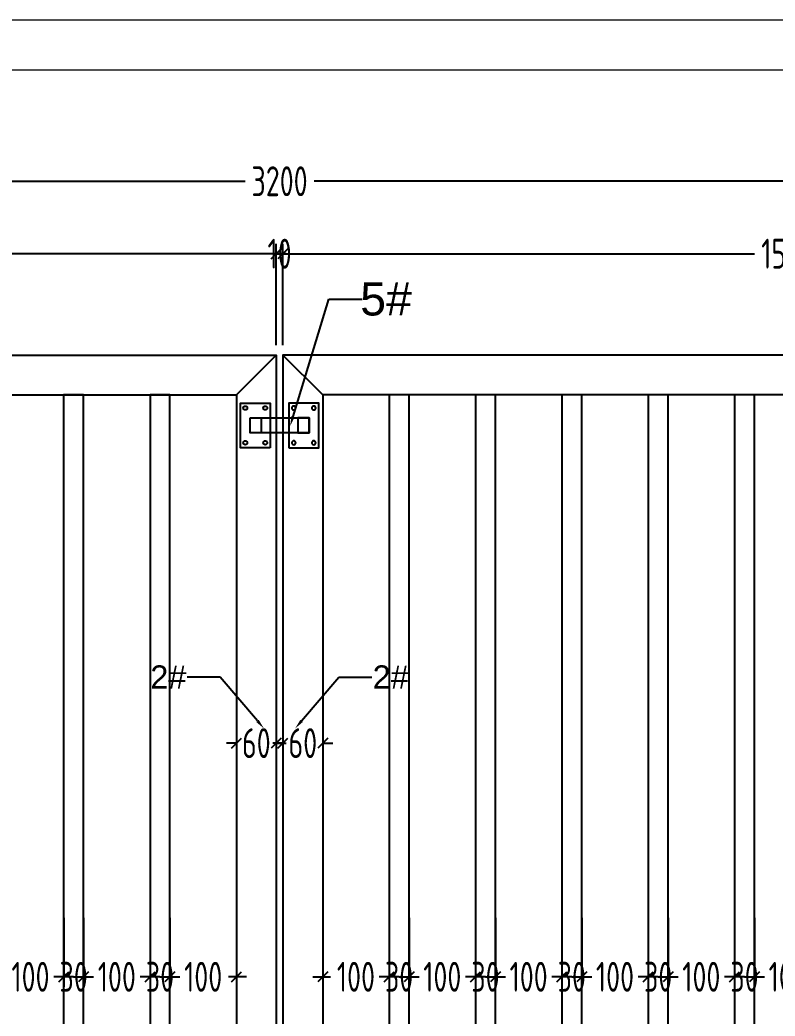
# Model space of a CAD drawing. Header units: millimetres. Extents: x 136606 to 1229059, y 82794 to 127566.
# Drawn here: x 965728 to 966865, y 125840 to 127340 of the extents above; entities that cross this region are included whole.
import ezdxf
from ezdxf import colors
from ezdxf.entities.mleader import LeaderData, LeaderLine
from ezdxf.math import Vec2, Vec3

# ---------------------------------------------------------------- set-up
doc = ezdxf.new("R2010")
doc.units = ezdxf.units.MM
doc.layers.add('图框', color=7, linetype='Continuous', lineweight=13)
doc.layers.add('文本', color=3, linetype='Continuous', lineweight=13)
doc.layers.add('方管', color=100, linetype='Continuous')
doc.layers.add('标注', color=9, linetype='Continuous')
doc.styles.add('Arial', font='arial.ttf')
doc.styles.add('hztxt', font='ros1.shx', dxfattribs={"width": 0.8, "bigfont": 'hztxt.shx'})
doc.dimstyles.new('DIM-15', dxfattribs={"dimscale": 15, "dimtxt": 3, "dimasz": 1, "dimexe": 1, "dimexo": 1, "dimgap": 0.5, "dimtad": 0, "dimdec": 1, "dimrnd": 0.0005, "dimzin": 9, "dimdsep": 46, "dimtxsty": 'hztxt', "dimblk": 'OBLIQUE', "dimcen": 0, "dimdle": 1, "dimclrd": 9, "dimclre": 9, "dimclrt": 2, "dimazin": 2, "dimtfac": 1, "dimtdec": 1, "dimtix": 1, "dimtofl": 0, "dimtmove": 2, "dimatfit": 3, "dimfxl": 1, "dimarcsym": 2})

# ---------------------------------------------------------------- blocks, each defined once
blk = doc.blocks.new('_Oblique')
at = {"color": 0, "linetype": 'ByBlock', "lineweight": -2}
blk.add_line((-0.5, -0.5), (0.5, 0.5), dxfattribs=at)
blk = doc.blocks.new('*D1423')
at = {"layer": 'Defpoints', "color": 0, "transparency": 16777216}
for p in [(967718.8, 127097.1), (964518.8, 126835.3), (967718.8, 126835.3)]:
    blk.add_point(p, dxfattribs=at)
at = {"layer": '标注', "color": 9, "lineweight": -2, "transparency": 16777216}
for p, q in [((964518.8, 126850.3), (964518.8, 127112.1)), ((967718.8, 126850.3), (967718.8, 127112.1)), ((964503.8, 127097.1), (966066.9, 127097.1)), ((967733.8, 127097.1), (966170.7, 127097.1))]:
    blk.add_line(p, q, dxfattribs=at)
at = {"layer": '标注', "color": 9, "lineweight": -2, "transparency": 16777216, "xscale": 15, "yscale": 15, "zscale": 15, "rotation": 180}
blk.add_blockref('_Oblique', (964518.8, 127097.1), dxfattribs=at)
at = {"layer": '标注', "color": 9, "lineweight": -2, "transparency": 16777216, "xscale": 15, "yscale": 15, "zscale": 15}
blk.add_blockref('_Oblique', (967718.8, 127097.1), dxfattribs=at)
at = {"layer": '标注', "color": 2, "transparency": 16777216, "insert": (966118.8, 127097.1), "char_height": 45, "attachment_point": 5, "style": 'hztxt'}
blk.add_mtext('3200', dxfattribs=at)
blk = doc.blocks.new('*D1442')
at = {"layer": 'Defpoints', "color": 0, "transparency": 16777216}
for p in [(966113.8, 126988), (964593.8, 126835.3), (966113.8, 126835.3)]:
    blk.add_point(p, dxfattribs=at)
at = {"layer": '标注', "color": 9, "lineweight": -2, "transparency": 16777216}
for p, q in [((964593.8, 126850.3), (964593.8, 127003)), ((966113.8, 126850.3), (966113.8, 127003)), ((964578.8, 126988), (965303.7, 126988)), ((966128.8, 126988), (965403.9, 126988))]:
    blk.add_line(p, q, dxfattribs=at)
at = {"layer": '标注', "color": 9, "lineweight": -2, "transparency": 16777216, "xscale": 15, "yscale": 15, "zscale": 15, "rotation": 180}
blk.add_blockref('_Oblique', (964593.8, 126988), dxfattribs=at)
at = {"layer": '标注', "color": 9, "lineweight": -2, "transparency": 16777216, "xscale": 15, "yscale": 15, "zscale": 15}
blk.add_blockref('_Oblique', (966113.8, 126988), dxfattribs=at)
at = {"layer": '标注', "color": 2, "transparency": 16777216, "insert": (965353.8, 126988), "char_height": 45, "attachment_point": 5, "style": 'hztxt'}
blk.add_mtext('1520', dxfattribs=at)
blk = doc.blocks.new('*D1435')
at = {"layer": 'Defpoints', "color": 0, "transparency": 16777216}
for p in [(966123.8, 126988), (966123.8, 126835.3), (967643.8, 126835.3)]:
    blk.add_point(p, dxfattribs=at)
at = {"layer": '标注', "color": 9, "lineweight": -2, "transparency": 16777216}
for p, q in [((966123.8, 126850.3), (966123.8, 127003)), ((967643.8, 126850.3), (967643.8, 127003)), ((966108.8, 126988), (966833.7, 126988)), ((967658.8, 126988), (966933.9, 126988))]:
    blk.add_line(p, q, dxfattribs=at)
at = {"layer": '标注', "color": 9, "lineweight": -2, "transparency": 16777216, "xscale": 15, "yscale": 15, "zscale": 15, "rotation": 180}
blk.add_blockref('_Oblique', (966123.8, 126988), dxfattribs=at)
at = {"layer": '标注', "color": 9, "lineweight": -2, "transparency": 16777216, "xscale": 15, "yscale": 15, "zscale": 15}
blk.add_blockref('_Oblique', (967643.8, 126988), dxfattribs=at)
at = {"layer": '标注', "color": 2, "transparency": 16777216, "insert": (966883.8, 126988), "char_height": 45, "attachment_point": 5, "style": 'hztxt'}
blk.add_mtext('1520', dxfattribs=at)
blk = doc.blocks.new('*D1409')
at = {"layer": 'Defpoints', "color": 0, "transparency": 16777216}
for p in [(966113.8, 126988), (966113.8, 126835.3), (966123.8, 126835.3)]:
    blk.add_point(p, dxfattribs=at)
at = {"layer": '标注', "color": 9, "lineweight": -2, "transparency": 16777216}
for p, q in [((966113.8, 126850.3), (966113.8, 127003)), ((966123.8, 126850.3), (966123.8, 127003)), ((966113.8, 126988), (966098.8, 126988)), ((966123.8, 126988), (966138.8, 126988))]:
    blk.add_line(p, q, dxfattribs=at)
at = {"layer": '标注', "color": 9, "lineweight": -2, "transparency": 16777216, "xscale": 15, "yscale": 15, "zscale": 15}
blk.add_blockref('_Oblique', (966113.8, 126988), dxfattribs=at)
at = {"layer": '标注', "color": 9, "lineweight": -2, "transparency": 16777216, "xscale": 15, "yscale": 15, "zscale": 15, "rotation": 180}
blk.add_blockref('_Oblique', (966123.8, 126988), dxfattribs=at)
at = {"layer": '标注', "color": 2, "transparency": 16777216, "insert": (966118.8, 126988), "char_height": 45, "attachment_point": 5, "style": 'hztxt'}
blk.add_mtext('10', dxfattribs=at)
blk = doc.blocks.new('*U1319')
at = {"color": 6, "elevation": 0}
for points in [[(22.5, -33.7), (-22.5, -33.7), (-22.5, 33.7), (22.5, 33.7)], [(-7.9, 11.2), (8.9, 11.2), (8.9, -11.2), (-7.9, -11.2)]]:
    blk.add_lwpolyline(points, close=True, dxfattribs=at)
at = {"color": 6}
for centre in [(-15, 26.2, 0), (15, 26.2), (-15, -26.2, 0), (15, -26.2)]:
    blk.add_circle(centre, 3, dxfattribs=at)
blk = doc.blocks.new('*U1320')
at = {"layer": '方管', "color": 0, "linetype": 'ByBlock', "lineweight": -2, "transparency": 16777216}
blk.add_blockref('*U1319', (0, 0), dxfattribs=at)
blk = doc.blocks.new('*D1422')
at = {"layer": 'Defpoints', "color": 0, "transparency": 16777216}
for p in [(966123.8, 126330), (966183.8, 126330), (966123.8, 126250.9)]:
    blk.add_point(p, dxfattribs=at)
at = {"layer": '标注', "color": 9, "lineweight": -2, "transparency": 16777216}
for p, q in [((966123.8, 126315), (966123.8, 126235.9)), ((966183.8, 126315), (966183.8, 126235.9)), ((966123.8, 126250.9), (966108.8, 126250.9)), ((966183.8, 126250.9), (966198.8, 126250.9))]:
    blk.add_line(p, q, dxfattribs=at)
at = {"layer": '标注', "color": 9, "lineweight": -2, "transparency": 16777216, "xscale": 15, "yscale": 15, "zscale": 15}
blk.add_blockref('_Oblique', (966123.8, 126250.9), dxfattribs=at)
at = {"layer": '标注', "color": 9, "lineweight": -2, "transparency": 16777216, "xscale": 15, "yscale": 15, "zscale": 15, "rotation": 180}
blk.add_blockref('_Oblique', (966183.8, 126250.9), dxfattribs=at)
at = {"layer": '标注', "color": 2, "transparency": 16777216, "insert": (966153.8, 126250.9), "char_height": 45, "attachment_point": 5, "style": 'hztxt'}
blk.add_mtext('60', dxfattribs=at)
blk = doc.blocks.new('*U1326')
at = {"color": 6, "elevation": 0}
for points in [[(22.5, -33.7), (-22.5, -33.7), (-22.5, 33.7), (22.5, 33.7)], [(-7.9, 11.2), (8.9, 11.2), (8.9, -11.2), (-7.9, -11.2)]]:
    blk.add_lwpolyline(points, close=True, dxfattribs=at)
at = {"color": 6}
for centre in [(-15, 26.2, 0), (15, 26.2), (-15, -26.2, 0), (15, -26.2)]:
    blk.add_circle(centre, 3, dxfattribs=at)
blk = doc.blocks.new('*U1327')
at = {"layer": '方管', "color": 0, "linetype": 'ByBlock', "lineweight": -2, "transparency": 16777216}
blk.add_blockref('*U1326', (0, 0), dxfattribs=at)
blk = doc.blocks.new('GW-TK')
at = {"layer": '图框'}
for points in [[(927183.55, 464715.01), (927603.55, 464715.01), (927603.55, 464418.01), (927183.55, 464418.01)], [(927188.55, 464710.01), (927598.55, 464710.01), (927598.55, 464423.01), (927188.55, 464423.01)]]:
    blk.add_lwpolyline(points, close=True, dxfattribs=at)
blk = doc.blocks.new('*U1349')
at = {"layer": '方管', "color": 0}
blk.add_lwpolyline([(-15, 1025), (-15, -1025), (15, -1025), (15, 1025), (-15, 1025)], dxfattribs=at)
blk = doc.blocks.new('*U1350')
at = {"color": 0, "linetype": 'ByBlock', "lineweight": -2, "transparency": 16777216}
for p in [(1040, 0), (1170, 0)]:
    blk.add_blockref('*U1349', p, dxfattribs=at)
blk = doc.blocks.new('*D1379')
at = {"color": 9, "lineweight": -2, "transparency": 16777216}
for p, q in [((965693.8, 125987.6), (965693.8, 125884)), ((965793.8, 125987.6), (965793.8, 125884)), ((965678.8, 125899), (965705.7, 125899)), ((965808.8, 125899), (965781.9, 125899))]:
    blk.add_line(p, q, dxfattribs=at)
at = {"layer": 'Defpoints', "color": 0, "transparency": 16777216}
for p in [(965693.8, 126002.6), (965793.8, 126002.6), (965793.8, 125899)]:
    blk.add_point(p, dxfattribs=at)
at = {"color": 9, "lineweight": -2, "transparency": 16777216, "xscale": 15, "yscale": 15, "zscale": 15, "rotation": 180}
blk.add_blockref('_Oblique', (965693.8, 125899), dxfattribs=at)
at = {"color": 9, "lineweight": -2, "transparency": 16777216, "xscale": 15, "yscale": 15, "zscale": 15}
blk.add_blockref('_Oblique', (965793.8, 125899), dxfattribs=at)
at = {"color": 2, "transparency": 16777216, "insert": (965743.8, 125899), "char_height": 45, "attachment_point": 5, "style": 'hztxt'}
blk.add_mtext('100', dxfattribs=at)
blk = doc.blocks.new('*D1380')
at = {"color": 9, "lineweight": -2, "transparency": 16777216}
for p, q in [((965793.8, 125987.6), (965793.8, 125884)), ((965823.8, 125987.6), (965823.8, 125884)), ((965793.8, 125899), (965778.8, 125899)), ((965823.8, 125899), (965838.8, 125899))]:
    blk.add_line(p, q, dxfattribs=at)
at = {"layer": 'Defpoints', "color": 0, "transparency": 16777216}
for p in [(965793.8, 126002.6), (965823.8, 126002.6), (965823.8, 125899)]:
    blk.add_point(p, dxfattribs=at)
at = {"color": 9, "lineweight": -2, "transparency": 16777216, "xscale": 15, "yscale": 15, "zscale": 15}
blk.add_blockref('_Oblique', (965793.8, 125899), dxfattribs=at)
at = {"color": 9, "lineweight": -2, "transparency": 16777216, "xscale": 15, "yscale": 15, "zscale": 15, "rotation": 180}
blk.add_blockref('_Oblique', (965823.8, 125899), dxfattribs=at)
at = {"color": 2, "transparency": 16777216, "insert": (965808.8, 125899), "char_height": 45, "attachment_point": 5, "style": 'hztxt'}
blk.add_mtext('30', dxfattribs=at)
blk = doc.blocks.new('*D1381')
at = {"color": 9, "lineweight": -2, "transparency": 16777216}
for p, q in [((965823.8, 125987.6), (965823.8, 125884)), ((965923.8, 125987.6), (965923.8, 125884)), ((965808.8, 125899), (965835.7, 125899)), ((965938.8, 125899), (965911.9, 125899))]:
    blk.add_line(p, q, dxfattribs=at)
at = {"layer": 'Defpoints', "color": 0, "transparency": 16777216}
for p in [(965823.8, 126002.6), (965923.8, 126002.6), (965923.8, 125899)]:
    blk.add_point(p, dxfattribs=at)
at = {"color": 9, "lineweight": -2, "transparency": 16777216, "xscale": 15, "yscale": 15, "zscale": 15, "rotation": 180}
blk.add_blockref('_Oblique', (965823.8, 125899), dxfattribs=at)
at = {"color": 9, "lineweight": -2, "transparency": 16777216, "xscale": 15, "yscale": 15, "zscale": 15}
blk.add_blockref('_Oblique', (965923.8, 125899), dxfattribs=at)
at = {"color": 2, "transparency": 16777216, "insert": (965873.8, 125899), "char_height": 45, "attachment_point": 5, "style": 'hztxt'}
blk.add_mtext('100', dxfattribs=at)
blk = doc.blocks.new('*D1382')
at = {"color": 9, "lineweight": -2, "transparency": 16777216}
for p, q in [((965923.8, 125987.6), (965923.8, 125884)), ((965953.8, 125987.6), (965953.8, 125884)), ((965923.8, 125899), (965908.8, 125899)), ((965953.8, 125899), (965968.8, 125899))]:
    blk.add_line(p, q, dxfattribs=at)
at = {"layer": 'Defpoints', "color": 0, "transparency": 16777216}
for p in [(965923.8, 126002.6), (965953.8, 126002.6), (965953.8, 125899)]:
    blk.add_point(p, dxfattribs=at)
at = {"color": 9, "lineweight": -2, "transparency": 16777216, "xscale": 15, "yscale": 15, "zscale": 15}
blk.add_blockref('_Oblique', (965923.8, 125899), dxfattribs=at)
at = {"color": 9, "lineweight": -2, "transparency": 16777216, "xscale": 15, "yscale": 15, "zscale": 15, "rotation": 180}
blk.add_blockref('_Oblique', (965953.8, 125899), dxfattribs=at)
at = {"color": 2, "transparency": 16777216, "insert": (965938.8, 125899), "char_height": 45, "attachment_point": 5, "style": 'hztxt'}
blk.add_mtext('30', dxfattribs=at)
blk = doc.blocks.new('*D1383')
at = {"color": 9, "lineweight": -2, "transparency": 16777216}
for p, q in [((965953.8, 125987.6), (965953.8, 125884)), ((966053.8, 125987.6), (966053.8, 125884)), ((965938.8, 125899), (965965.7, 125899)), ((966068.8, 125899), (966041.9, 125899))]:
    blk.add_line(p, q, dxfattribs=at)
at = {"layer": 'Defpoints', "color": 0, "transparency": 16777216}
for p in [(965953.8, 126002.6), (966053.8, 126002.6), (966053.8, 125899)]:
    blk.add_point(p, dxfattribs=at)
at = {"color": 9, "lineweight": -2, "transparency": 16777216, "xscale": 15, "yscale": 15, "zscale": 15, "rotation": 180}
blk.add_blockref('_Oblique', (965953.8, 125899), dxfattribs=at)
at = {"color": 9, "lineweight": -2, "transparency": 16777216, "xscale": 15, "yscale": 15, "zscale": 15}
blk.add_blockref('_Oblique', (966053.8, 125899), dxfattribs=at)
at = {"color": 2, "transparency": 16777216, "insert": (966003.8, 125899), "char_height": 45, "attachment_point": 5, "style": 'hztxt'}
blk.add_mtext('100', dxfattribs=at)
blk = doc.blocks.new('*U1347')
at = {"layer": '方管', "color": 0}
blk.add_lwpolyline([(-15, 1025), (-15, -1025), (15, -1025), (15, 1025), (-15, 1025)], dxfattribs=at)
blk = doc.blocks.new('*U1348')
at = {"color": 0, "linetype": 'ByBlock', "lineweight": -2, "transparency": 16777216}
for p in [(0, 0), (130, 0), (260, 0), (390, 0), (520, 0)]:
    blk.add_blockref('*U1347', p, dxfattribs=at)
blk = doc.blocks.new('*D1431')
at = {"color": 9, "lineweight": -2, "transparency": 16777216}
for p, q in [((966183.8, 125987.6), (966183.8, 125884)), ((966283.8, 125987.6), (966283.8, 125884)), ((966168.8, 125899), (966195.7, 125899)), ((966298.8, 125899), (966271.9, 125899))]:
    blk.add_line(p, q, dxfattribs=at)
at = {"layer": 'Defpoints', "color": 0, "transparency": 16777216}
for p in [(966183.8, 126002.6), (966283.8, 126002.6), (966283.8, 125899)]:
    blk.add_point(p, dxfattribs=at)
at = {"color": 9, "lineweight": -2, "transparency": 16777216, "xscale": 15, "yscale": 15, "zscale": 15, "rotation": 180}
blk.add_blockref('_Oblique', (966183.8, 125899), dxfattribs=at)
at = {"color": 9, "lineweight": -2, "transparency": 16777216, "xscale": 15, "yscale": 15, "zscale": 15}
blk.add_blockref('_Oblique', (966283.8, 125899), dxfattribs=at)
at = {"color": 2, "transparency": 16777216, "insert": (966233.8, 125899), "char_height": 45, "attachment_point": 5, "style": 'hztxt'}
blk.add_mtext('100', dxfattribs=at)
blk = doc.blocks.new('*D1432')
at = {"color": 9, "lineweight": -2, "transparency": 16777216}
for p, q in [((966283.8, 125987.6), (966283.8, 125884)), ((966313.8, 125987.6), (966313.8, 125884)), ((966283.8, 125899), (966268.8, 125899)), ((966313.8, 125899), (966328.8, 125899))]:
    blk.add_line(p, q, dxfattribs=at)
at = {"layer": 'Defpoints', "color": 0, "transparency": 16777216}
for p in [(966283.8, 126002.6), (966313.8, 126002.6), (966313.8, 125899)]:
    blk.add_point(p, dxfattribs=at)
at = {"color": 9, "lineweight": -2, "transparency": 16777216, "xscale": 15, "yscale": 15, "zscale": 15}
blk.add_blockref('_Oblique', (966283.8, 125899), dxfattribs=at)
at = {"color": 9, "lineweight": -2, "transparency": 16777216, "xscale": 15, "yscale": 15, "zscale": 15, "rotation": 180}
blk.add_blockref('_Oblique', (966313.8, 125899), dxfattribs=at)
at = {"color": 2, "transparency": 16777216, "insert": (966298.8, 125899), "char_height": 45, "attachment_point": 5, "style": 'hztxt'}
blk.add_mtext('30', dxfattribs=at)
blk = doc.blocks.new('*D1433')
at = {"color": 9, "lineweight": -2, "transparency": 16777216}
for p, q in [((966313.8, 125987.6), (966313.8, 125884)), ((966413.8, 125987.6), (966413.8, 125884)), ((966298.8, 125899), (966325.7, 125899)), ((966428.8, 125899), (966401.9, 125899))]:
    blk.add_line(p, q, dxfattribs=at)
at = {"layer": 'Defpoints', "color": 0, "transparency": 16777216}
for p in [(966313.8, 126002.6), (966413.8, 126002.6), (966413.8, 125899)]:
    blk.add_point(p, dxfattribs=at)
at = {"color": 9, "lineweight": -2, "transparency": 16777216, "xscale": 15, "yscale": 15, "zscale": 15, "rotation": 180}
blk.add_blockref('_Oblique', (966313.8, 125899), dxfattribs=at)
at = {"color": 9, "lineweight": -2, "transparency": 16777216, "xscale": 15, "yscale": 15, "zscale": 15}
blk.add_blockref('_Oblique', (966413.8, 125899), dxfattribs=at)
at = {"color": 2, "transparency": 16777216, "insert": (966363.8, 125899), "char_height": 45, "attachment_point": 5, "style": 'hztxt'}
blk.add_mtext('100', dxfattribs=at)
blk = doc.blocks.new('*D1384')
at = {"color": 9, "lineweight": -2, "transparency": 16777216}
for p, q in [((966413.8, 125987.6), (966413.8, 125884)), ((966443.8, 125987.6), (966443.8, 125884)), ((966413.8, 125899), (966398.8, 125899)), ((966443.8, 125899), (966458.8, 125899))]:
    blk.add_line(p, q, dxfattribs=at)
at = {"layer": 'Defpoints', "color": 0, "transparency": 16777216}
for p in [(966413.8, 126002.6), (966443.8, 126002.6), (966443.8, 125899)]:
    blk.add_point(p, dxfattribs=at)
at = {"color": 9, "lineweight": -2, "transparency": 16777216, "xscale": 15, "yscale": 15, "zscale": 15}
blk.add_blockref('_Oblique', (966413.8, 125899), dxfattribs=at)
at = {"color": 9, "lineweight": -2, "transparency": 16777216, "xscale": 15, "yscale": 15, "zscale": 15, "rotation": 180}
blk.add_blockref('_Oblique', (966443.8, 125899), dxfattribs=at)
at = {"color": 2, "transparency": 16777216, "insert": (966428.8, 125899), "char_height": 45, "attachment_point": 5, "style": 'hztxt'}
blk.add_mtext('30', dxfattribs=at)
blk = doc.blocks.new('*D1385')
at = {"color": 9, "lineweight": -2, "transparency": 16777216}
for p, q in [((966443.8, 125987.6), (966443.8, 125884)), ((966543.8, 125987.6), (966543.8, 125884)), ((966428.8, 125899), (966455.7, 125899)), ((966558.8, 125899), (966531.9, 125899))]:
    blk.add_line(p, q, dxfattribs=at)
at = {"layer": 'Defpoints', "color": 0, "transparency": 16777216}
for p in [(966443.8, 126002.6), (966543.8, 126002.6), (966543.8, 125899)]:
    blk.add_point(p, dxfattribs=at)
at = {"color": 9, "lineweight": -2, "transparency": 16777216, "xscale": 15, "yscale": 15, "zscale": 15, "rotation": 180}
blk.add_blockref('_Oblique', (966443.8, 125899), dxfattribs=at)
at = {"color": 9, "lineweight": -2, "transparency": 16777216, "xscale": 15, "yscale": 15, "zscale": 15}
blk.add_blockref('_Oblique', (966543.8, 125899), dxfattribs=at)
at = {"color": 2, "transparency": 16777216, "insert": (966493.8, 125899), "char_height": 45, "attachment_point": 5, "style": 'hztxt'}
blk.add_mtext('100', dxfattribs=at)
blk = doc.blocks.new('*D1386')
at = {"color": 9, "lineweight": -2, "transparency": 16777216}
for p, q in [((966543.8, 125987.6), (966543.8, 125884)), ((966573.8, 125987.6), (966573.8, 125884)), ((966543.8, 125899), (966528.8, 125899)), ((966573.8, 125899), (966588.8, 125899))]:
    blk.add_line(p, q, dxfattribs=at)
at = {"layer": 'Defpoints', "color": 0, "transparency": 16777216}
for p in [(966543.8, 126002.6), (966573.8, 126002.6), (966573.8, 125899)]:
    blk.add_point(p, dxfattribs=at)
at = {"color": 9, "lineweight": -2, "transparency": 16777216, "xscale": 15, "yscale": 15, "zscale": 15}
blk.add_blockref('_Oblique', (966543.8, 125899), dxfattribs=at)
at = {"color": 9, "lineweight": -2, "transparency": 16777216, "xscale": 15, "yscale": 15, "zscale": 15, "rotation": 180}
blk.add_blockref('_Oblique', (966573.8, 125899), dxfattribs=at)
at = {"color": 2, "transparency": 16777216, "insert": (966558.8, 125899), "char_height": 45, "attachment_point": 5, "style": 'hztxt'}
blk.add_mtext('30', dxfattribs=at)
blk = doc.blocks.new('*D1387')
at = {"color": 9, "lineweight": -2, "transparency": 16777216}
for p, q in [((966573.8, 125987.6), (966573.8, 125884)), ((966673.8, 125987.6), (966673.8, 125884)), ((966558.8, 125899), (966585.7, 125899)), ((966688.8, 125899), (966661.9, 125899))]:
    blk.add_line(p, q, dxfattribs=at)
at = {"layer": 'Defpoints', "color": 0, "transparency": 16777216}
for p in [(966573.8, 126002.6), (966673.8, 126002.6), (966673.8, 125899)]:
    blk.add_point(p, dxfattribs=at)
at = {"color": 9, "lineweight": -2, "transparency": 16777216, "xscale": 15, "yscale": 15, "zscale": 15, "rotation": 180}
blk.add_blockref('_Oblique', (966573.8, 125899), dxfattribs=at)
at = {"color": 9, "lineweight": -2, "transparency": 16777216, "xscale": 15, "yscale": 15, "zscale": 15}
blk.add_blockref('_Oblique', (966673.8, 125899), dxfattribs=at)
at = {"color": 2, "transparency": 16777216, "insert": (966623.8, 125899), "char_height": 45, "attachment_point": 5, "style": 'hztxt'}
blk.add_mtext('100', dxfattribs=at)
blk = doc.blocks.new('*D1388')
at = {"color": 9, "lineweight": -2, "transparency": 16777216}
for p, q in [((966673.8, 125987.6), (966673.8, 125884)), ((966703.8, 125987.6), (966703.8, 125884)), ((966673.8, 125899), (966658.8, 125899)), ((966703.8, 125899), (966718.8, 125899))]:
    blk.add_line(p, q, dxfattribs=at)
at = {"layer": 'Defpoints', "color": 0, "transparency": 16777216}
for p in [(966673.8, 126002.6), (966703.8, 126002.6), (966703.8, 125899)]:
    blk.add_point(p, dxfattribs=at)
at = {"color": 9, "lineweight": -2, "transparency": 16777216, "xscale": 15, "yscale": 15, "zscale": 15}
blk.add_blockref('_Oblique', (966673.8, 125899), dxfattribs=at)
at = {"color": 9, "lineweight": -2, "transparency": 16777216, "xscale": 15, "yscale": 15, "zscale": 15, "rotation": 180}
blk.add_blockref('_Oblique', (966703.8, 125899), dxfattribs=at)
at = {"color": 2, "transparency": 16777216, "insert": (966688.8, 125899), "char_height": 45, "attachment_point": 5, "style": 'hztxt'}
blk.add_mtext('30', dxfattribs=at)
blk = doc.blocks.new('*D1389')
at = {"color": 9, "lineweight": -2, "transparency": 16777216}
for p, q in [((966703.8, 125987.6), (966703.8, 125884)), ((966803.8, 125987.6), (966803.8, 125884)), ((966688.8, 125899), (966715.7, 125899)), ((966818.8, 125899), (966791.9, 125899))]:
    blk.add_line(p, q, dxfattribs=at)
at = {"layer": 'Defpoints', "color": 0, "transparency": 16777216}
for p in [(966703.8, 126002.6), (966803.8, 126002.6), (966803.8, 125899)]:
    blk.add_point(p, dxfattribs=at)
at = {"color": 9, "lineweight": -2, "transparency": 16777216, "xscale": 15, "yscale": 15, "zscale": 15, "rotation": 180}
blk.add_blockref('_Oblique', (966703.8, 125899), dxfattribs=at)
at = {"color": 9, "lineweight": -2, "transparency": 16777216, "xscale": 15, "yscale": 15, "zscale": 15}
blk.add_blockref('_Oblique', (966803.8, 125899), dxfattribs=at)
at = {"color": 2, "transparency": 16777216, "insert": (966753.8, 125899), "char_height": 45, "attachment_point": 5, "style": 'hztxt'}
blk.add_mtext('100', dxfattribs=at)
blk = doc.blocks.new('*D1390')
at = {"color": 9, "lineweight": -2, "transparency": 16777216}
for p, q in [((966803.8, 125987.6), (966803.8, 125884)), ((966833.8, 125987.6), (966833.8, 125884)), ((966803.8, 125899), (966788.8, 125899)), ((966833.8, 125899), (966848.8, 125899))]:
    blk.add_line(p, q, dxfattribs=at)
at = {"layer": 'Defpoints', "color": 0, "transparency": 16777216}
for p in [(966803.8, 126002.6), (966833.8, 126002.6), (966833.8, 125899)]:
    blk.add_point(p, dxfattribs=at)
at = {"color": 9, "lineweight": -2, "transparency": 16777216, "xscale": 15, "yscale": 15, "zscale": 15}
blk.add_blockref('_Oblique', (966803.8, 125899), dxfattribs=at)
at = {"color": 9, "lineweight": -2, "transparency": 16777216, "xscale": 15, "yscale": 15, "zscale": 15, "rotation": 180}
blk.add_blockref('_Oblique', (966833.8, 125899), dxfattribs=at)
at = {"color": 2, "transparency": 16777216, "insert": (966818.8, 125899), "char_height": 45, "attachment_point": 5, "style": 'hztxt'}
blk.add_mtext('30', dxfattribs=at)
blk = doc.blocks.new('*D1391')
at = {"color": 9, "lineweight": -2, "transparency": 16777216}
for p, q in [((966833.8, 125987.6), (966833.8, 125884)), ((966933.8, 125987.6), (966933.8, 125884)), ((966818.8, 125899), (966845.7, 125899)), ((966948.8, 125899), (966921.9, 125899))]:
    blk.add_line(p, q, dxfattribs=at)
at = {"layer": 'Defpoints', "color": 0, "transparency": 16777216}
for p in [(966833.8, 126002.6), (966933.8, 126002.6), (966933.8, 125899)]:
    blk.add_point(p, dxfattribs=at)
at = {"color": 9, "lineweight": -2, "transparency": 16777216, "xscale": 15, "yscale": 15, "zscale": 15, "rotation": 180}
blk.add_blockref('_Oblique', (966833.8, 125899), dxfattribs=at)
at = {"color": 9, "lineweight": -2, "transparency": 16777216, "xscale": 15, "yscale": 15, "zscale": 15}
blk.add_blockref('_Oblique', (966933.8, 125899), dxfattribs=at)
at = {"color": 2, "transparency": 16777216, "insert": (966883.8, 125899), "char_height": 45, "attachment_point": 5, "style": 'hztxt'}
blk.add_mtext('100', dxfattribs=at)
blk = doc.blocks.new('*D1402')
at = {"layer": 'Defpoints', "color": 0, "transparency": 16777216}
for p in [(966053.8, 126330), (966113.8, 126330), (966113.8, 126250.9)]:
    blk.add_point(p, dxfattribs=at)
at = {"layer": '标注', "color": 9, "lineweight": -2, "transparency": 16777216}
for p, q in [((966053.8, 126315), (966053.8, 126235.9)), ((966113.8, 126315), (966113.8, 126235.9)), ((966053.8, 126250.9), (966038.8, 126250.9)), ((966113.8, 126250.9), (966128.8, 126250.9))]:
    blk.add_line(p, q, dxfattribs=at)
at = {"layer": '标注', "color": 9, "lineweight": -2, "transparency": 16777216, "xscale": 15, "yscale": 15, "zscale": 15}
blk.add_blockref('_Oblique', (966053.8, 126250.9), dxfattribs=at)
at = {"layer": '标注', "color": 9, "lineweight": -2, "transparency": 16777216, "xscale": 15, "yscale": 15, "zscale": 15, "rotation": 180}
blk.add_blockref('_Oblique', (966113.8, 126250.9), dxfattribs=at)
at = {"layer": '标注', "color": 2, "transparency": 16777216, "insert": (966083.8, 126250.9), "char_height": 45, "attachment_point": 5, "style": 'hztxt'}
blk.add_mtext('60', dxfattribs=at)

msp = doc.modelspace()

# ---------------------------------------------------------------- linework, layer by layer
msp.add_lwpolyline([(966074.3971, 126740.6362), (966163.1442, 126740.6362), (966163.1442, 126718.1778), (966074.3971, 126718.1778)], close=True)
at = {"layer": '标注', "color": 4}
for points in [[(964593.7707, 126835.2991), (966113.7707, 126835.2991), (966113.7707, 124665.2991), (964593.7707, 124665.2991)], [(966053.7707, 126775.2991), (966113.7707, 126835.2991)], [(967643.7707, 126835.2991), (966123.7707, 126835.2991), (966123.7707, 124665.2991), (967643.7707, 124665.2991)], [(966183.7707, 126775.2991), (966123.7707, 126835.2991)], [(964653.7707, 126775.2991), (966053.7707, 126775.2991), (966053.7707, 124725.2991), (964653.7707, 124725.2991)], [(967583.7707, 126775.2991), (966183.7707, 126775.2991), (966183.7707, 124725.2991), (967583.7707, 124725.2991)]]:
    msp.add_lwpolyline(points, dxfattribs=at)

# ---------------------------------------------------------------- block references
for name, p in [('*U1350', (964768.7558, 125750.2991)), ('*U1348', (966298.7558, 125750.2991))]:
    msp.add_blockref(name, p)
at = {"layer": '文本', "xscale": 15, "yscale": 15, "zscale": 15}
msp.add_blockref('GW-TK', (-12943791.9757, -6843385.1419), dxfattribs=at)
at = {"layer": '方管'}
msp.add_blockref('*U1320', (966082.2556, 126729.4106, -0.0008), dxfattribs=at)
at = {"layer": '方管', "xscale": -1}
msp.add_blockref('*U1327', (966155.2858, 126729.4106, -0.0008), dxfattribs=at)

# ---------------------------------------------------------------- dimensions: what is measured, and where the dimension line sits
for base, p1, p2, picture, middle in [((965793.7558, 125899.0338), (965693.7558, 126002.6323), (965793.7558, 126002.6323), '*D1379', (965743.7558, 125899.0338)), ((965823.7558, 125899.0338), (965793.7558, 126002.6323), (965823.7558, 126002.6323), '*D1380', (965808.7558, 125899.0338)), ((965923.7558, 125899.0338), (965823.7558, 126002.6323), (965923.7558, 126002.6323), '*D1381', (965873.7558, 125899.0338)), ((965953.7558, 125899.0338), (965923.7558, 126002.6323), (965953.7558, 126002.6323), '*D1382', (965938.7558, 125899.0338)), ((966053.7558, 125899.0338), (965953.7558, 126002.6323), (966053.7558, 126002.6323), '*D1383', (966003.7558, 125899.0338)), ((966283.7558, 125899.0338), (966183.7707, 126002.6323), (966283.7558, 126002.6323), '*D1431', (966233.7632, 125899.0338)), ((966313.7558, 125899.0338), (966283.7558, 126002.6323), (966313.7558, 126002.6323), '*D1432', (966298.7558, 125899.0338)), ((966413.7558, 125899.0338), (966313.7558, 126002.6323), (966413.7558, 126002.6323), '*D1433', (966363.7558, 125899.0338)), ((966443.7558, 125899.0338), (966413.7558, 126002.6323), (966443.7558, 126002.6323), '*D1384', (966428.7558, 125899.0338)), ((966543.7558, 125899.0338), (966443.7558, 126002.6323), (966543.7558, 126002.6323), '*D1385', (966493.7558, 125899.0338)), ((966573.7558, 125899.0338), (966543.7558, 126002.6323), (966573.7558, 126002.6323), '*D1386', (966558.7558, 125899.0338)), ((966673.7558, 125899.0338), (966573.7558, 126002.6323), (966673.7558, 126002.6323), '*D1387', (966623.7558, 125899.0338)), ((966703.7558, 125899.0338), (966673.7558, 126002.6323), (966703.7558, 126002.6323), '*D1388', (966688.7558, 125899.0338)), ((966803.7558, 125899.0338), (966703.7558, 126002.6323), (966803.7558, 126002.6323), '*D1389', (966753.7558, 125899.0338)), ((966833.7558, 125899.0338), (966803.7558, 126002.6323), (966833.7558, 126002.6323), '*D1390', (966818.7558, 125899.0338)), ((966933.7558, 125899.0338), (966833.7558, 126002.6323), (966933.7558, 126002.6323), '*D1391', (966883.7558, 125899.0338))]:
    dim = msp.add_linear_dim(base=base, p1=p1, p2=p2, dimstyle='DIM-15')
    dim.commit()
    dim.dimension.update_dxf_attribs({"geometry": picture, "text_midpoint": middle})
at = {"layer": '标注'}
for p1, p2, distance, picture, middle in [((964518.7707, 126835.2991), (967718.7707, 126835.2991), 261.8124, '*D1423', (966118.7707, 127097.1115)), ((964593.7707, 126835.2991), (966113.7707, 126835.2991), 152.6574, '*D1442', (965353.7707, 126987.9565)), ((967643.7707, 126835.2991), (966123.7707, 126835.2991), -152.6574, '*D1435', (966883.7707, 126987.9565))]:
    dim = msp.add_aligned_dim(p1=p1, p2=p2, distance=distance, dimstyle='DIM-15', dxfattribs=at)
    dim.commit()
    dim.dimension.update_dxf_attribs({"geometry": picture, "text_midpoint": middle})
for base, p1, p2, picture, middle in [((966113.7707, 126987.9565), (966123.7707, 126835.2991), (966113.7707, 126835.2991), '*D1409', (966118.7707, 126987.9565)), ((966113.7707, 126250.8743), (966053.7707, 126329.9687), (966113.7707, 126329.9687), '*D1402', (966083.7707, 126250.8743))]:
    dim = msp.add_linear_dim(base=base, p1=p1, p2=p2, dimstyle='DIM-15', dxfattribs=at)
    dim.commit()
    dim.dimension.update_dxf_attribs({"geometry": picture, "text_midpoint": middle})
dim = msp.add_linear_dim(base=(966123.7707, 126250.8743), p1=(966183.7707, 126329.9687), p2=(966123.7707, 126329.9687), angle=180, dimstyle='DIM-15', dxfattribs=at)
dim.commit()
dim.dimension.update_dxf_attribs({"geometry": '*D1422', "text_midpoint": (966153.7707, 126250.8743)})

# ---------------------------------------------------------------- leaders
at = {"layer": '标注', "color": 6}
ml = msp.add_multileader_mtext('Standard', dxfattribs=at)
ml.set_content('5#', color=6, style='Arial')
ml.set_leader_properties(color=9)
ml.build(insert=Vec2(0, 0))
ml.multileader.update_dxf_attribs({"dogleg_length": 50, "arrow_head_size": 15})
ctx = ml.context
ctx.base_point, ctx.char_height, ctx.arrow_head_size, ctx.landing_gap_size, ctx.plane_origin = Vec3(966243.01, 126919.5088), 50, 15, 1, Vec3(965344.5526, 125374.3848)
ctx.text_align_type = 2
notes = []
notes.append((ctx, [(1, (1, 1, 0), (966193.01, 126919.5088), (1, 0), 50, [(0, [(966134.6714, 126728.3938)], 0, [])])]))
ctx.mtext.insert, ctx.mtext.alignment, ctx.mtext.flow_direction = Vec3(966317.9186, 126944.9352), 3, 5
ml = msp.add_multileader_mtext('Standard', dxfattribs=at)
ml.set_content('2#', color=6, style='Arial')
ml.set_leader_properties(color=9)
ml.build(insert=Vec2(0, 0))
ml.multileader.update_dxf_attribs({"dogleg_length": 50, "arrow_head_size": 15})
ctx = ml.context
ctx.base_point, ctx.char_height, ctx.arrow_head_size, ctx.landing_gap_size, ctx.plane_origin = Vec3(965925.238, 126350.2077), 35, 15, 1, Vec3(966779.0573, 125184.1227)
ctx.text_align_type = 2
notes.append((ctx, [(1, (1, 1, 0), (966029.5709, 126350.2077), (-1, 0), 50, [(0, [(966095.3655, 126272.8767)], 0, [])])]))
ctx.mtext.insert, ctx.mtext.alignment, ctx.mtext.flow_direction = Vec3(965978.5709, 126368.0061), 3, 5
ml = msp.add_multileader_mtext('Standard', dxfattribs=at)
ml.set_content('2#', color=6, style='Arial')
ml.set_leader_properties(color=9)
ml.build(insert=Vec2(0, 0))
ml.multileader.update_dxf_attribs({"dogleg_length": 50, "arrow_head_size": 15})
ctx = ml.context
ctx.base_point, ctx.char_height, ctx.arrow_head_size, ctx.landing_gap_size, ctx.plane_origin = Vec3(966257.9704, 126350.2077), 35, 15, 1, Vec3(965458.484, 125184.1227)
notes.append((ctx, [(1, (1, 1, 0), (966207.9704, 126350.2077), (1, 0), 50, [(0, [(966142.1758, 126272.8767)], 0, [])])]))
ctx.mtext.insert, ctx.mtext.flow_direction = Vec3(966258.9704, 126368.0061), 5
for ctx, leaders in notes:
    for number, flags, end, landing, length, lines in leaders:
        leader = LeaderData()
        leader.index, (leader.has_last_leader_line, leader.has_dogleg_vector, leader.attachment_direction) = number, flags
        leader.last_leader_point, leader.dogleg_vector, leader.dogleg_length = Vec3(end), Vec3(landing), length
        for number, points, colour, breaks in lines:
            line = LeaderLine()
            line.index, line.vertices, line.color, line.breaks = number, Vec3.list(points), colors.encode_raw_color(colour), breaks
            leader.lines.append(line)
        ctx.leaders.append(leader)

doc.saveas('drawing.dxf')
